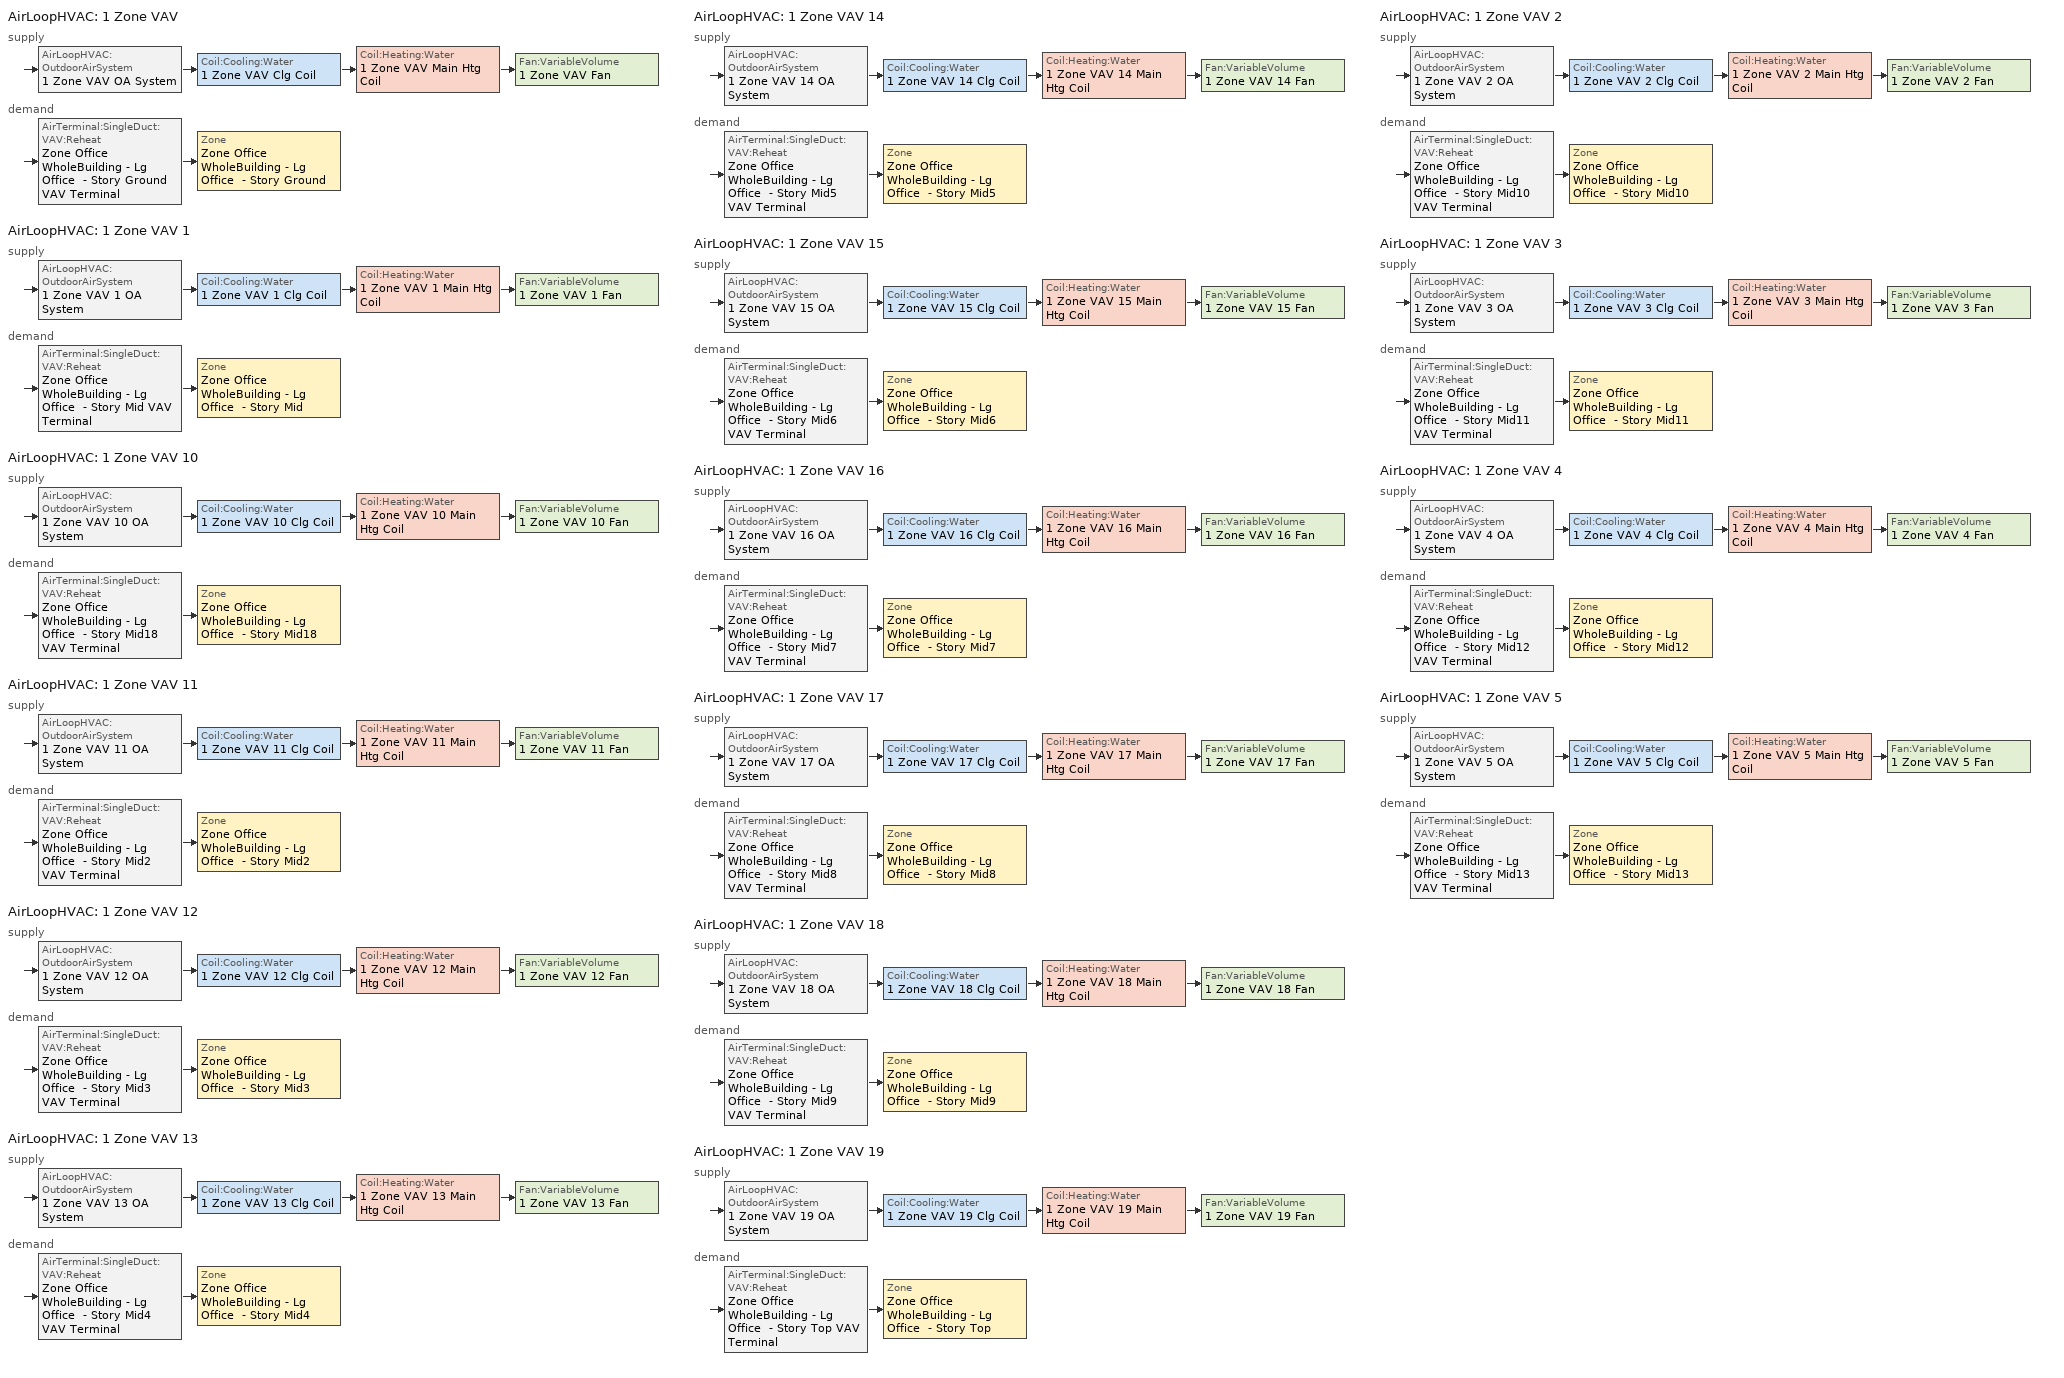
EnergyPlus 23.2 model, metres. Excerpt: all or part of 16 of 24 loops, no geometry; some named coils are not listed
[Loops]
AirLoopHVAC '1 Zone VAV'
 supply: AirLoopHVAC:OutdoorAirSystem '1 Zone VAV OA System' > Coil:Cooling:Water '1 Zone VAV Clg Coil' > Coil:Heating:Water '1 Zone VAV Main Htg Coil' > Fan:VariableVolume '1 Zone VAV Fan'
 demand: AirTerminal:SingleDuct:VAV:Reheat 'Zone Office WholeBuilding - Lg Office  - Story Ground VAV Terminal' > Zone 'Zone Office WholeBuilding - Lg Office  - Story Ground'
AirLoopHVAC '1 Zone VAV 1'
 supply: AirLoopHVAC:OutdoorAirSystem '1 Zone VAV 1 OA System' > Coil:Cooling:Water '1 Zone VAV 1 Clg Coil' > Coil:Heating:Water '1 Zone VAV 1 Main Htg Coil' > Fan:VariableVolume '1 Zone VAV 1 Fan'
 demand: AirTerminal:SingleDuct:VAV:Reheat 'Zone Office WholeBuilding - Lg Office  - Story Mid VAV Terminal' > Zone 'Zone Office WholeBuilding - Lg Office  - Story Mid'
AirLoopHVAC '1 Zone VAV 10'
 supply: AirLoopHVAC:OutdoorAirSystem '1 Zone VAV 10 OA System' > Coil:Cooling:Water '1 Zone VAV 10 Clg Coil' > Coil:Heating:Water '1 Zone VAV 10 Main Htg Coil' > Fan:VariableVolume '1 Zone VAV 10 Fan'
 demand: AirTerminal:SingleDuct:VAV:Reheat 'Zone Office WholeBuilding - Lg Office  - Story Mid18 VAV Terminal' > Zone 'Zone Office WholeBuilding - Lg Office  - Story Mid18'
AirLoopHVAC '1 Zone VAV 11'
 supply: AirLoopHVAC:OutdoorAirSystem '1 Zone VAV 11 OA System' > Coil:Cooling:Water '1 Zone VAV 11 Clg Coil' > Coil:Heating:Water '1 Zone VAV 11 Main Htg Coil' > Fan:VariableVolume '1 Zone VAV 11 Fan'
 demand: AirTerminal:SingleDuct:VAV:Reheat 'Zone Office WholeBuilding - Lg Office  - Story Mid2 VAV Terminal' > Zone 'Zone Office WholeBuilding - Lg Office  - Story Mid2'
AirLoopHVAC '1 Zone VAV 12'
 supply: AirLoopHVAC:OutdoorAirSystem '1 Zone VAV 12 OA System' > Coil:Cooling:Water '1 Zone VAV 12 Clg Coil' > Coil:Heating:Water '1 Zone VAV 12 Main Htg Coil' > Fan:VariableVolume '1 Zone VAV 12 Fan'
 demand: AirTerminal:SingleDuct:VAV:Reheat 'Zone Office WholeBuilding - Lg Office  - Story Mid3 VAV Terminal' > Zone 'Zone Office WholeBuilding - Lg Office  - Story Mid3'
AirLoopHVAC '1 Zone VAV 13'
 supply: AirLoopHVAC:OutdoorAirSystem '1 Zone VAV 13 OA System' > Coil:Cooling:Water '1 Zone VAV 13 Clg Coil' > Coil:Heating:Water '1 Zone VAV 13 Main Htg Coil' > Fan:VariableVolume '1 Zone VAV 13 Fan'
 demand: AirTerminal:SingleDuct:VAV:Reheat 'Zone Office WholeBuilding - Lg Office  - Story Mid4 VAV Terminal' > Zone 'Zone Office WholeBuilding - Lg Office  - Story Mid4'
AirLoopHVAC '1 Zone VAV 14'
 supply: AirLoopHVAC:OutdoorAirSystem '1 Zone VAV 14 OA System' > Coil:Cooling:Water '1 Zone VAV 14 Clg Coil' > Coil:Heating:Water '1 Zone VAV 14 Main Htg Coil' > Fan:VariableVolume '1 Zone VAV 14 Fan'
 demand: AirTerminal:SingleDuct:VAV:Reheat 'Zone Office WholeBuilding - Lg Office  - Story Mid5 VAV Terminal' > Zone 'Zone Office WholeBuilding - Lg Office  - Story Mid5'
AirLoopHVAC '1 Zone VAV 15'
 supply: AirLoopHVAC:OutdoorAirSystem '1 Zone VAV 15 OA System' > Coil:Cooling:Water '1 Zone VAV 15 Clg Coil' > Coil:Heating:Water '1 Zone VAV 15 Main Htg Coil' > Fan:VariableVolume '1 Zone VAV 15 Fan'
 demand: AirTerminal:SingleDuct:VAV:Reheat 'Zone Office WholeBuilding - Lg Office  - Story Mid6 VAV Terminal' > Zone 'Zone Office WholeBuilding - Lg Office  - Story Mid6'
AirLoopHVAC '1 Zone VAV 16'
 supply: AirLoopHVAC:OutdoorAirSystem '1 Zone VAV 16 OA System' > Coil:Cooling:Water '1 Zone VAV 16 Clg Coil' > Coil:Heating:Water '1 Zone VAV 16 Main Htg Coil' > Fan:VariableVolume '1 Zone VAV 16 Fan'
 demand: AirTerminal:SingleDuct:VAV:Reheat 'Zone Office WholeBuilding - Lg Office  - Story Mid7 VAV Terminal' > Zone 'Zone Office WholeBuilding - Lg Office  - Story Mid7'
AirLoopHVAC '1 Zone VAV 17'
 supply: AirLoopHVAC:OutdoorAirSystem '1 Zone VAV 17 OA System' > Coil:Cooling:Water '1 Zone VAV 17 Clg Coil' > Coil:Heating:Water '1 Zone VAV 17 Main Htg Coil' > Fan:VariableVolume '1 Zone VAV 17 Fan'
 demand: AirTerminal:SingleDuct:VAV:Reheat 'Zone Office WholeBuilding - Lg Office  - Story Mid8 VAV Terminal' > Zone 'Zone Office WholeBuilding - Lg Office  - Story Mid8'
AirLoopHVAC '1 Zone VAV 18'
 supply: AirLoopHVAC:OutdoorAirSystem '1 Zone VAV 18 OA System' > Coil:Cooling:Water '1 Zone VAV 18 Clg Coil' > Coil:Heating:Water '1 Zone VAV 18 Main Htg Coil' > Fan:VariableVolume '1 Zone VAV 18 Fan'
 demand: AirTerminal:SingleDuct:VAV:Reheat 'Zone Office WholeBuilding - Lg Office  - Story Mid9 VAV Terminal' > Zone 'Zone Office WholeBuilding - Lg Office  - Story Mid9'
AirLoopHVAC '1 Zone VAV 19'
 supply: AirLoopHVAC:OutdoorAirSystem '1 Zone VAV 19 OA System' > Coil:Cooling:Water '1 Zone VAV 19 Clg Coil' > Coil:Heating:Water '1 Zone VAV 19 Main Htg Coil' > Fan:VariableVolume '1 Zone VAV 19 Fan'
 demand: AirTerminal:SingleDuct:VAV:Reheat 'Zone Office WholeBuilding - Lg Office  - Story Top VAV Terminal' > Zone 'Zone Office WholeBuilding - Lg Office  - Story Top'
AirLoopHVAC '1 Zone VAV 2'
 supply: AirLoopHVAC:OutdoorAirSystem '1 Zone VAV 2 OA System' > Coil:Cooling:Water '1 Zone VAV 2 Clg Coil' > Coil:Heating:Water '1 Zone VAV 2 Main Htg Coil' > Fan:VariableVolume '1 Zone VAV 2 Fan'
 demand: AirTerminal:SingleDuct:VAV:Reheat 'Zone Office WholeBuilding - Lg Office  - Story Mid10 VAV Terminal' > Zone 'Zone Office WholeBuilding - Lg Office  - Story Mid10'
AirLoopHVAC '1 Zone VAV 3'
 supply: AirLoopHVAC:OutdoorAirSystem '1 Zone VAV 3 OA System' > Coil:Cooling:Water '1 Zone VAV 3 Clg Coil' > Coil:Heating:Water '1 Zone VAV 3 Main Htg Coil' > Fan:VariableVolume '1 Zone VAV 3 Fan'
 demand: AirTerminal:SingleDuct:VAV:Reheat 'Zone Office WholeBuilding - Lg Office  - Story Mid11 VAV Terminal' > Zone 'Zone Office WholeBuilding - Lg Office  - Story Mid11'
AirLoopHVAC '1 Zone VAV 4'
 supply: AirLoopHVAC:OutdoorAirSystem '1 Zone VAV 4 OA System' > Coil:Cooling:Water '1 Zone VAV 4 Clg Coil' > Coil:Heating:Water '1 Zone VAV 4 Main Htg Coil' > Fan:VariableVolume '1 Zone VAV 4 Fan'
 demand: AirTerminal:SingleDuct:VAV:Reheat 'Zone Office WholeBuilding - Lg Office  - Story Mid12 VAV Terminal' > Zone 'Zone Office WholeBuilding - Lg Office  - Story Mid12'
AirLoopHVAC '1 Zone VAV 5'
 supply: AirLoopHVAC:OutdoorAirSystem '1 Zone VAV 5 OA System' > Coil:Cooling:Water '1 Zone VAV 5 Clg Coil' > Coil:Heating:Water '1 Zone VAV 5 Main Htg Coil' > Fan:VariableVolume '1 Zone VAV 5 Fan'
 demand: AirTerminal:SingleDuct:VAV:Reheat 'Zone Office WholeBuilding - Lg Office  - Story Mid13 VAV Terminal' > Zone 'Zone Office WholeBuilding - Lg Office  - Story Mid13'
[ZoneControl:Thermostat] Temperature Difference Between Cutout And Setpoint {deltaC}=0
Name | Zone or ZoneList | Control Type Schedule | Control 1
Zone Office WholeBuilding - Lg Office  - Story Ground Thermostat | Zone Office WholeBuilding - Lg Office  - Story Ground | Zone Office WholeBuilding - Lg Office  - Story Ground Thermostat Schedule | Office WholeBuilding - Lg Office - ComStock DOE Ref Pre-1980 Thermostat
Zone Office WholeBuilding - Lg Office  - Story Mid Thermostat | Zone Office WholeBuilding - Lg Office  - Story Mid | Zone Office WholeBuilding - Lg Office  - Story Mid Thermostat Schedule | Office WholeBuilding - Lg Office - ComStock DOE Ref Pre-1980 Thermostat 1
Zone Office WholeBuilding - Lg Office  - Story Mid10 Thermostat | Zone Office WholeBuilding - Lg Office  - Story Mid10 | Zone Office WholeBuilding - Lg Office  - Story Mid10 Thermostat Schedule | Office WholeBuilding - Lg Office - ComStock DOE Ref Pre-1980 Thermostat 2
Zone Office WholeBuilding - Lg Office  - Story Mid11 Thermostat | Zone Office WholeBuilding - Lg Office  - Story Mid11 | Zone Office WholeBuilding - Lg Office  - Story Mid11 Thermostat Schedule | Office WholeBuilding - Lg Office - ComStock DOE Ref Pre-1980 Thermostat 3
Zone Office WholeBuilding - Lg Office  - Story Mid12 Thermostat | Zone Office WholeBuilding - Lg Office  - Story Mid12 | Zone Office WholeBuilding - Lg Office  - Story Mid12 Thermostat Schedule | Office WholeBuilding - Lg Office - ComStock DOE Ref Pre-1980 Thermostat 4
Zone Office WholeBuilding - Lg Office  - Story Mid13 Thermostat | Zone Office WholeBuilding - Lg Office  - Story Mid13 | Zone Office WholeBuilding - Lg Office  - Story Mid13 Thermostat Schedule | Office WholeBuilding - Lg Office - ComStock DOE Ref Pre-1980 Thermostat 5
Zone Office WholeBuilding - Lg Office  - Story Mid18 Thermostat | Zone Office WholeBuilding - Lg Office  - Story Mid18 | Zone Office WholeBuilding - Lg Office  - Story Mid18 Thermostat Schedule | Office WholeBuilding - Lg Office - ComStock DOE Ref Pre-1980 Thermostat 10
Zone Office WholeBuilding - Lg Office  - Story Mid2 Thermostat | Zone Office WholeBuilding - Lg Office  - Story Mid2 | Zone Office WholeBuilding - Lg Office  - Story Mid2 Thermostat Schedule | Office WholeBuilding - Lg Office - ComStock DOE Ref Pre-1980 Thermostat 11
Zone Office WholeBuilding - Lg Office  - Story Mid3 Thermostat | Zone Office WholeBuilding - Lg Office  - Story Mid3 | Zone Office WholeBuilding - Lg Office  - Story Mid3 Thermostat Schedule | Office WholeBuilding - Lg Office - ComStock DOE Ref Pre-1980 Thermostat 12
Zone Office WholeBuilding - Lg Office  - Story Mid4 Thermostat | Zone Office WholeBuilding - Lg Office  - Story Mid4 | Zone Office WholeBuilding - Lg Office  - Story Mid4 Thermostat Schedule | Office WholeBuilding - Lg Office - ComStock DOE Ref Pre-1980 Thermostat 13
Zone Office WholeBuilding - Lg Office  - Story Mid5 Thermostat | Zone Office WholeBuilding - Lg Office  - Story Mid5 | Zone Office WholeBuilding - Lg Office  - Story Mid5 Thermostat Schedule | Office WholeBuilding - Lg Office - ComStock DOE Ref Pre-1980 Thermostat 14
Zone Office WholeBuilding - Lg Office  - Story Mid6 Thermostat | Zone Office WholeBuilding - Lg Office  - Story Mid6 | Zone Office WholeBuilding - Lg Office  - Story Mid6 Thermostat Schedule | Office WholeBuilding - Lg Office - ComStock DOE Ref Pre-1980 Thermostat 15
Zone Office WholeBuilding - Lg Office  - Story Mid7 Thermostat | Zone Office WholeBuilding - Lg Office  - Story Mid7 | Zone Office WholeBuilding - Lg Office  - Story Mid7 Thermostat Schedule | Office WholeBuilding - Lg Office - ComStock DOE Ref Pre-1980 Thermostat 16
Zone Office WholeBuilding - Lg Office  - Story Mid8 Thermostat | Zone Office WholeBuilding - Lg Office  - Story Mid8 | Zone Office WholeBuilding - Lg Office  - Story Mid8 Thermostat Schedule | Office WholeBuilding - Lg Office - ComStock DOE Ref Pre-1980 Thermostat 17
Zone Office WholeBuilding - Lg Office  - Story Mid9 Thermostat | Zone Office WholeBuilding - Lg Office  - Story Mid9 | Zone Office WholeBuilding - Lg Office  - Story Mid9 Thermostat Schedule | Office WholeBuilding - Lg Office - ComStock DOE Ref Pre-1980 Thermostat 18
Zone Office WholeBuilding - Lg Office  - Story Top Thermostat | Zone Office WholeBuilding - Lg Office  - Story Top | Zone Office WholeBuilding - Lg Office  - Story Top Thermostat Schedule | Office WholeBuilding - Lg Office - ComStock DOE Ref Pre-1980 Thermostat 19
[ThermostatSetpoint:DualSetpoint] Heating Setpoint Temperature Schedule=Large Office HtgSetp; Cooling Setpoint Temperature Schedule=Large Office ClgSetp
Office WholeBuilding - Lg Office - ComStock DOE Ref Pre-1980 Thermostat; Office WholeBuilding - Lg Office - ComStock DOE Ref Pre-1980 Thermostat 1; Office WholeBuilding - Lg Office - ComStock DOE Ref Pre-1980 Thermostat 2; Office WholeBuilding - Lg Office - ComStock DOE Ref Pre-1980 Thermostat 3; Office WholeBuilding - Lg Office - ComStock DOE Ref Pre-1980 Thermostat 4; Office WholeBuilding - Lg Office - ComStock DOE Ref Pre-1980 Thermostat 5; Office WholeBuilding - Lg Office - ComStock DOE Ref Pre-1980 Thermostat 10; Office WholeBuilding - Lg Office - ComStock DOE Ref Pre-1980 Thermostat 11; Office WholeBuilding - Lg Office - ComStock DOE Ref Pre-1980 Thermostat 12; Office WholeBuilding - Lg Office - ComStock DOE Ref Pre-1980 Thermostat 13; Office WholeBuilding - Lg Office - ComStock DOE Ref Pre-1980 Thermostat 14; Office WholeBuilding - Lg Office - ComStock DOE Ref Pre-1980 Thermostat 15; Office WholeBuilding - Lg Office - ComStock DOE Ref Pre-1980 Thermostat 16; Office WholeBuilding - Lg Office - ComStock DOE Ref Pre-1980 Thermostat 17; Office WholeBuilding - Lg Office - ComStock DOE Ref Pre-1980 Thermostat 18; Office WholeBuilding - Lg Office - ComStock DOE Ref Pre-1980 Thermostat 19
[AirTerminal:SingleDuct:VAV:Reheat] Availability Schedule=Always On Discrete; Maximum Air Flow Rate {m3/s}=Autosize; Zone Minimum Air Flow Input Method=Constant; Constant Minimum Air Flow Fraction=0.3; Fixed Minimum Air Flow Rate {m3/s}=0; Maximum Hot Water or Steam Flow Rate {m3/s}=Autosize; Minimum Hot Water or Steam Flow Rate {m3/s}=0; Convergence Tolerance=0.001; Damper Heating Action=Normal; Maximum Flow per Zone Floor Area During Reheat {m3/s-m2}=Autocalculate; Maximum Flow Fraction During Reheat=Autocalculate; Maximum Reheat Air Temperature {C}=40
Name | Reheat Coil
Zone Office WholeBuilding - Lg Office  - Story Ground VAV Terminal | Zone Office WholeBuilding - Lg Office  - Story Ground Reheat Coil
Zone Office WholeBuilding - Lg Office  - Story Mid VAV Terminal | Zone Office WholeBuilding - Lg Office  - Story Mid Reheat Coil
Zone Office WholeBuilding - Lg Office  - Story Mid10 VAV Terminal | Zone Office WholeBuilding - Lg Office  - Story Mid10 Reheat Coil
Zone Office WholeBuilding - Lg Office  - Story Mid11 VAV Terminal | Zone Office WholeBuilding - Lg Office  - Story Mid11 Reheat Coil
Zone Office WholeBuilding - Lg Office  - Story Mid12 VAV Terminal | Zone Office WholeBuilding - Lg Office  - Story Mid12 Reheat Coil
Zone Office WholeBuilding - Lg Office  - Story Mid13 VAV Terminal | Zone Office WholeBuilding - Lg Office  - Story Mid13 Reheat Coil
Zone Office WholeBuilding - Lg Office  - Story Mid18 VAV Terminal | Zone Office WholeBuilding - Lg Office  - Story Mid18 Reheat Coil
Zone Office WholeBuilding - Lg Office  - Story Mid2 VAV Terminal | Zone Office WholeBuilding - Lg Office  - Story Mid2 Reheat Coil
Zone Office WholeBuilding - Lg Office  - Story Mid3 VAV Terminal | Zone Office WholeBuilding - Lg Office  - Story Mid3 Reheat Coil
Zone Office WholeBuilding - Lg Office  - Story Mid4 VAV Terminal | Zone Office WholeBuilding - Lg Office  - Story Mid4 Reheat Coil
Zone Office WholeBuilding - Lg Office  - Story Mid5 VAV Terminal | Zone Office WholeBuilding - Lg Office  - Story Mid5 Reheat Coil
Zone Office WholeBuilding - Lg Office  - Story Mid6 VAV Terminal | Zone Office WholeBuilding - Lg Office  - Story Mid6 Reheat Coil
Zone Office WholeBuilding - Lg Office  - Story Mid7 VAV Terminal | Zone Office WholeBuilding - Lg Office  - Story Mid7 Reheat Coil
Zone Office WholeBuilding - Lg Office  - Story Mid8 VAV Terminal | Zone Office WholeBuilding - Lg Office  - Story Mid8 Reheat Coil
Zone Office WholeBuilding - Lg Office  - Story Mid9 VAV Terminal | Zone Office WholeBuilding - Lg Office  - Story Mid9 Reheat Coil
Zone Office WholeBuilding - Lg Office  - Story Top VAV Terminal | Zone Office WholeBuilding - Lg Office  - Story Top Reheat Coil
[Coil:Heating:Water] Availability Schedule=Always On Discrete; U-Factor Times Area Value {W/K}=Autosize; Maximum Water Flow Rate {m3/s}=Autosize; Performance Input Method=UFactorTimesAreaAndDesignWaterFlowRate; Rated Capacity {W}=Autosize; Rated Inlet Water Temperature {C}=82.2222; Rated Inlet Air Temperature {C}=7.22222; Rated Outlet Water Temperature {C}=71.1111; Rated Outlet Air Temperature {C}=12.7778; Rated Ratio for Air and Water Convection=0.5
1 Zone VAV Main Htg Coil; 1 Zone VAV 1 Main Htg Coil; 1 Zone VAV 10 Main Htg Coil; 1 Zone VAV 11 Main Htg Coil; 1 Zone VAV 12 Main Htg Coil; 1 Zone VAV 13 Main Htg Coil; 1 Zone VAV 14 Main Htg Coil; 1 Zone VAV 15 Main Htg Coil; 1 Zone VAV 16 Main Htg Coil; 1 Zone VAV 17 Main Htg Coil; 1 Zone VAV 18 Main Htg Coil; 1 Zone VAV 19 Main Htg Coil; 1 Zone VAV 2 Main Htg Coil; 1 Zone VAV 3 Main Htg Coil; 1 Zone VAV 4 Main Htg Coil; 1 Zone VAV 5 Main Htg Coil
[Zone equipment]
Zone Office WholeBuilding - Lg Office  - Story Ground: Zone Office WholeBuilding - Lg Office  - Story Ground VAV Terminal
Zone Office WholeBuilding - Lg Office  - Story Mid: Zone Office WholeBuilding - Lg Office  - Story Mid VAV Terminal
Zone Office WholeBuilding - Lg Office  - Story Mid10: Zone Office WholeBuilding - Lg Office  - Story Mid10 VAV Terminal
Zone Office WholeBuilding - Lg Office  - Story Mid11: Zone Office WholeBuilding - Lg Office  - Story Mid11 VAV Terminal
Zone Office WholeBuilding - Lg Office  - Story Mid12: Zone Office WholeBuilding - Lg Office  - Story Mid12 VAV Terminal
Zone Office WholeBuilding - Lg Office  - Story Mid13: Zone Office WholeBuilding - Lg Office  - Story Mid13 VAV Terminal
Zone Office WholeBuilding - Lg Office  - Story Mid18: Zone Office WholeBuilding - Lg Office  - Story Mid18 VAV Terminal
Zone Office WholeBuilding - Lg Office  - Story Mid2: Zone Office WholeBuilding - Lg Office  - Story Mid2 VAV Terminal
Zone Office WholeBuilding - Lg Office  - Story Mid3: Zone Office WholeBuilding - Lg Office  - Story Mid3 VAV Terminal
Zone Office WholeBuilding - Lg Office  - Story Mid4: Zone Office WholeBuilding - Lg Office  - Story Mid4 VAV Terminal
Zone Office WholeBuilding - Lg Office  - Story Mid5: Zone Office WholeBuilding - Lg Office  - Story Mid5 VAV Terminal
Zone Office WholeBuilding - Lg Office  - Story Mid6: Zone Office WholeBuilding - Lg Office  - Story Mid6 VAV Terminal
Zone Office WholeBuilding - Lg Office  - Story Mid7: Zone Office WholeBuilding - Lg Office  - Story Mid7 VAV Terminal
Zone Office WholeBuilding - Lg Office  - Story Mid8: Zone Office WholeBuilding - Lg Office  - Story Mid8 VAV Terminal
Zone Office WholeBuilding - Lg Office  - Story Mid9: Zone Office WholeBuilding - Lg Office  - Story Mid9 VAV Terminal
Zone Office WholeBuilding - Lg Office  - Story Top: Zone Office WholeBuilding - Lg Office  - Story Top VAV Terminal
[Sizing:Zone] Zone Cooling Design Supply Air Temperature Input Method=SupplyAirTemperature; Zone Cooling Design Supply Air Temperature {C}=12.7778; Zone Cooling Design Supply Air Temperature Difference {deltaC}=11.11; Zone Heating Design Supply Air Temperature Input Method=SupplyAirTemperature; Zone Heating Design Supply Air Temperature {C}=40; Zone Heating Design Supply Air Temperature Difference {deltaC}=11.11; Zone Cooling Design Supply Air Humidity Ratio {kgWater/kgDryAir}=0.0085; Zone Heating Design Supply Air Humidity Ratio {kgWater/kgDryAir}=0.008; Cooling Design Air Flow Method=DesignDayWithLimit; Cooling Design Air Flow Rate {m3/s}=0; Cooling Minimum Air Flow per Zone Floor Area {m3/s-m2}=0.000762; Cooling Minimum Air Flow {m3/s}=0; Cooling Minimum Air Flow Fraction=0; Heating Design Air Flow Method=DesignDay; Heating Design Air Flow Rate {m3/s}=0; Heating Maximum Air Flow per Zone Floor Area {m3/s-m2}=0.002032; Heating Maximum Air Flow {m3/s}=0.141576; Heating Maximum Air Flow Fraction=0.3; Account for Dedicated Outdoor Air System=No; Zone Load Sizing Method=Sensible Load Only No Latent Load; Zone Latent Cooling Design Supply Air Humidity Ratio Input Method=HumidityRatioDifference; Zone Cooling Design Supply Air Humidity Ratio Difference {kgWater/kgDryAir}=0.005; Zone Latent Heating Design Supply Air Humidity Ratio Input Method=HumidityRatioDifference; Zone Humidification Design Supply Air Humidity Ratio Difference {kgWater/kgDryAir}=0.005
Name | Design Specification Outdoor Air Object
Zone Office WholeBuilding - Lg Office  - Story Ground | Zone Office WholeBuilding - Lg Office  - Story Ground DSOA Space List
Zone Office WholeBuilding - Lg Office  - Story Mid | Zone Office WholeBuilding - Lg Office  - Story Mid DSOA Space List
Zone Office WholeBuilding - Lg Office  - Story Mid10 | Zone Office WholeBuilding - Lg Office  - Story Mid10 DSOA Space List
Zone Office WholeBuilding - Lg Office  - Story Mid11 | Zone Office WholeBuilding - Lg Office  - Story Mid11 DSOA Space List
Zone Office WholeBuilding - Lg Office  - Story Mid12 | Zone Office WholeBuilding - Lg Office  - Story Mid12 DSOA Space List
Zone Office WholeBuilding - Lg Office  - Story Mid13 | Zone Office WholeBuilding - Lg Office  - Story Mid13 DSOA Space List
Zone Office WholeBuilding - Lg Office  - Story Mid18 | Zone Office WholeBuilding - Lg Office  - Story Mid18 DSOA Space List
Zone Office WholeBuilding - Lg Office  - Story Mid2 | Zone Office WholeBuilding - Lg Office  - Story Mid2 DSOA Space List
Zone Office WholeBuilding - Lg Office  - Story Mid3 | Zone Office WholeBuilding - Lg Office  - Story Mid3 DSOA Space List
Zone Office WholeBuilding - Lg Office  - Story Mid4 | Zone Office WholeBuilding - Lg Office  - Story Mid4 DSOA Space List
Zone Office WholeBuilding - Lg Office  - Story Mid5 | Zone Office WholeBuilding - Lg Office  - Story Mid5 DSOA Space List
Zone Office WholeBuilding - Lg Office  - Story Mid6 | Zone Office WholeBuilding - Lg Office  - Story Mid6 DSOA Space List
Zone Office WholeBuilding - Lg Office  - Story Mid7 | Zone Office WholeBuilding - Lg Office  - Story Mid7 DSOA Space List
Zone Office WholeBuilding - Lg Office  - Story Mid8 | Zone Office WholeBuilding - Lg Office  - Story Mid8 DSOA Space List
Zone Office WholeBuilding - Lg Office  - Story Mid9 | Zone Office WholeBuilding - Lg Office  - Story Mid9 DSOA Space List
Zone Office WholeBuilding - Lg Office  - Story Top | Zone Office WholeBuilding - Lg Office  - Story Top DSOA Space List
[Controller:MechanicalVentilation] Demand Controlled Ventilation=No; System Outdoor Air Method=ZoneSum; Design Specification Outdoor Air Object Name 1=Office WholeBuilding - Lg Office Ventilation
Name | Availability Schedule | Zone or ZoneList Name 1
1 Zone VAV Vent Controller | 1 Zone VAV_night_ventcycle_schedule | Zone Office WholeBuilding - Lg Office  - Story Ground
1 Zone VAV 1 Vent Controller | 1 Zone VAV 1_night_ventcycle_schedule | Zone Office WholeBuilding - Lg Office  - Story Mid
1 Zone VAV 2 Vent Controller | 1 Zone VAV 2_night_ventcycle_schedule | Zone Office WholeBuilding - Lg Office  - Story Mid10
1 Zone VAV 3 Vent Controller | 1 Zone VAV 3_night_ventcycle_schedule | Zone Office WholeBuilding - Lg Office  - Story Mid11
1 Zone VAV 4 Vent Controller | 1 Zone VAV 4_night_ventcycle_schedule | Zone Office WholeBuilding - Lg Office  - Story Mid12
1 Zone VAV 5 Vent Controller | 1 Zone VAV 5_night_ventcycle_schedule | Zone Office WholeBuilding - Lg Office  - Story Mid13
1 Zone VAV 10 Vent Controller | 1 Zone VAV 10_night_ventcycle_schedule | Zone Office WholeBuilding - Lg Office  - Story Mid18
1 Zone VAV 11 Vent Controller | 1 Zone VAV 11_night_ventcycle_schedule | Zone Office WholeBuilding - Lg Office  - Story Mid2
1 Zone VAV 12 Vent Controller | 1 Zone VAV 12_night_ventcycle_schedule | Zone Office WholeBuilding - Lg Office  - Story Mid3
1 Zone VAV 13 Vent Controller | 1 Zone VAV 13_night_ventcycle_schedule | Zone Office WholeBuilding - Lg Office  - Story Mid4
1 Zone VAV 14 Vent Controller | 1 Zone VAV 14_night_ventcycle_schedule | Zone Office WholeBuilding - Lg Office  - Story Mid5
1 Zone VAV 15 Vent Controller | 1 Zone VAV 15_night_ventcycle_schedule | Zone Office WholeBuilding - Lg Office  - Story Mid6
1 Zone VAV 16 Vent Controller | 1 Zone VAV 16_night_ventcycle_schedule | Zone Office WholeBuilding - Lg Office  - Story Mid7
1 Zone VAV 17 Vent Controller | 1 Zone VAV 17_night_ventcycle_schedule | Zone Office WholeBuilding - Lg Office  - Story Mid8
1 Zone VAV 18 Vent Controller | 1 Zone VAV 18_night_ventcycle_schedule | Zone Office WholeBuilding - Lg Office  - Story Mid9
1 Zone VAV 19 Vent Controller | 1 Zone VAV 19_night_ventcycle_schedule | Zone Office WholeBuilding - Lg Office  - Story Top
[DesignSpecification:OutdoorAir]
Office WholeBuilding - Lg Office Ventilation: Outdoor Air Method=Sum; Outdoor Air Flow per Person {m3/s-person}=0.00943895; Outdoor Air Flow per Zone Floor Area {m3/s-m2}=0; Outdoor Air Flow per Zone {m3/s}=0; Outdoor Air Flow Air Changes per Hour {1/hr}=0
[DesignSpecification:OutdoorAir:SpaceList] Space Design Specification Outdoor Air Object Name 1=Office WholeBuilding - Lg Office Ventilation
Name | Space Name 1
Zone Office WholeBuilding - Lg Office  - Story Ground DSOA Space List | Office WholeBuilding - Lg Office  - Story Ground
Zone Office WholeBuilding - Lg Office  - Story Mid DSOA Space List | Office WholeBuilding - Lg Office  - Story Mid
Zone Office WholeBuilding - Lg Office  - Story Mid10 DSOA Space List | Office WholeBuilding - Lg Office  - Story Mid10
Zone Office WholeBuilding - Lg Office  - Story Mid11 DSOA Space List | Office WholeBuilding - Lg Office  - Story Mid11
Zone Office WholeBuilding - Lg Office  - Story Mid12 DSOA Space List | Office WholeBuilding - Lg Office  - Story Mid12
Zone Office WholeBuilding - Lg Office  - Story Mid13 DSOA Space List | Office WholeBuilding - Lg Office  - Story Mid13
Zone Office WholeBuilding - Lg Office  - Story Mid18 DSOA Space List | Office WholeBuilding - Lg Office  - Story Mid18
Zone Office WholeBuilding - Lg Office  - Story Mid2 DSOA Space List | Office WholeBuilding - Lg Office  - Story Mid2
Zone Office WholeBuilding - Lg Office  - Story Mid3 DSOA Space List | Office WholeBuilding - Lg Office  - Story Mid3
Zone Office WholeBuilding - Lg Office  - Story Mid4 DSOA Space List | Office WholeBuilding - Lg Office  - Story Mid4
Zone Office WholeBuilding - Lg Office  - Story Mid5 DSOA Space List | Office WholeBuilding - Lg Office  - Story Mid5
Zone Office WholeBuilding - Lg Office  - Story Mid6 DSOA Space List | Office WholeBuilding - Lg Office  - Story Mid6
Zone Office WholeBuilding - Lg Office  - Story Mid7 DSOA Space List | Office WholeBuilding - Lg Office  - Story Mid7
Zone Office WholeBuilding - Lg Office  - Story Mid8 DSOA Space List | Office WholeBuilding - Lg Office  - Story Mid8
Zone Office WholeBuilding - Lg Office  - Story Mid9 DSOA Space List | Office WholeBuilding - Lg Office  - Story Mid9
Zone Office WholeBuilding - Lg Office  - Story Top DSOA Space List | Office WholeBuilding - Lg Office  - Story Top
[AirLoopHVAC] Design Supply Air Flow Rate {m3/s}=AutoSize; Design Return Air Flow Fraction of Supply Air Flow=1
1 Zone VAV; 1 Zone VAV 1; 1 Zone VAV 10; 1 Zone VAV 11; 1 Zone VAV 12; 1 Zone VAV 13; 1 Zone VAV 14; 1 Zone VAV 15; 1 Zone VAV 16; 1 Zone VAV 17; 1 Zone VAV 18; 1 Zone VAV 19; 1 Zone VAV 2; 1 Zone VAV 3; 1 Zone VAV 4; 1 Zone VAV 5
[Sizing:System] Type of Load to Size On=Sensible; Design Outdoor Air Flow Rate {m3/s}=Autosize; Central Heating Maximum System Air Flow Ratio=0.3; Preheat Design Temperature {C}=7.22222; Preheat Design Humidity Ratio {kgWater/kgDryAir}=0.008; Precool Design Temperature {C}=12.7778; Precool Design Humidity Ratio {kgWater/kgDryAir}=0.008; Central Cooling Design Supply Air Temperature {C}=12.7778; Central Heating Design Supply Air Temperature {C}=12.7778; Type of Zone Sum to Use=Coincident; 100% Outdoor Air in Cooling=No; 100% Outdoor Air in Heating=No; Central Cooling Design Supply Air Humidity Ratio {kgWater/kgDryAir}=0.0085; Central Heating Design Supply Air Humidity Ratio {kgWater/kgDryAir}=0.008; Cooling Supply Air Flow Rate Method=DesignDay; Cooling Supply Air Flow Rate {m3/s}=0; Cooling Supply Air Flow Rate Per Floor Area {m3/s-m2}=0.00996765; Cooling Fraction of Autosized Cooling Supply Air Flow Rate=1; Cooling Supply Air Flow Rate Per Unit Cooling Capacity {m3/s-W}=3.94755e-05; Heating Supply Air Flow Rate Method=DesignDay; Heating Supply Air Flow Rate {m3/s}=0; Heating Supply Air Flow Rate Per Floor Area {m3/s-m2}=0.00996765; Heating Fraction of Autosized Heating Supply Air Flow Rate=1; Heating Fraction of Autosized Cooling Supply Air Flow Rate=1; Heating Supply Air Flow Rate Per Unit Heating Capacity {m3/s-W}=3.15882e-05; System Outdoor Air Method=ZoneSum; Zone Maximum Outdoor Air Fraction=1; Cooling Design Capacity Method=CoolingDesignCapacity; Cooling Design Capacity {W}=Autosize; Cooling Design Capacity Per Floor Area {W/m2}=234.7; Fraction of Autosized Cooling Design Capacity=1; Heating Design Capacity Method=HeatingDesignCapacity; Heating Design Capacity {W}=Autosize; Heating Design Capacity Per Floor Area {W/m2}=157; Fraction of Autosized Heating Design Capacity=1; Central Cooling Capacity Control Method=OnOff; Occupant Diversity=Autosize
1 Zone VAV; 1 Zone VAV 1; 1 Zone VAV 10; 1 Zone VAV 11; 1 Zone VAV 12; 1 Zone VAV 13; 1 Zone VAV 14; 1 Zone VAV 15; 1 Zone VAV 16; 1 Zone VAV 17; 1 Zone VAV 18; 1 Zone VAV 19; 1 Zone VAV 2; 1 Zone VAV 3; 1 Zone VAV 4; 1 Zone VAV 5
[Controller:WaterCoil] Control Variable=Temperature; Actuator Variable=Flow; Maximum Actuated Flow {m3/s}=Autosize; Minimum Actuated Flow {m3/s}=0
Name | Action | Controller Convergence Tolerance {deltaC}
1 Zone VAV Clg Coil Controller; 1 Zone VAV 1 Clg Coil Controller; 1 Zone VAV 10 Clg Coil Controller; 1 Zone VAV 11 Clg Coil Controller; 1 Zone VAV 12 Clg Coil Controller; 1 Zone VAV 13 Clg Coil Controller; 1 Zone VAV 14 Clg Coil Controller; 1 Zone VAV 15 Clg Coil Controller; 1 Zone VAV 16 Clg Coil Controller; 1 Zone VAV 17 Clg Coil Controller; 1 Zone VAV 18 Clg Coil Controller; 1 Zone VAV 19 Clg Coil Controller; 1 Zone VAV 2 Clg Coil Controller; 1 Zone VAV 3 Clg Coil Controller; 1 Zone VAV 4 Clg Coil Controller; 1 Zone VAV 5 Clg Coil Controller | Reverse | Autosize
1 Zone VAV Main Htg Coil Controller; 1 Zone VAV 1 Main Htg Coil Controller; 1 Zone VAV 10 Main Htg Coil Controller; 1 Zone VAV 11 Main Htg Coil Controller; 1 Zone VAV 12 Main Htg Coil Controller; 1 Zone VAV 13 Main Htg Coil Controller; 1 Zone VAV 14 Main Htg Coil Controller; 1 Zone VAV 15 Main Htg Coil Controller; 1 Zone VAV 16 Main Htg Coil Controller; 1 Zone VAV 17 Main Htg Coil Controller; 1 Zone VAV 18 Main Htg Coil Controller; 1 Zone VAV 19 Main Htg Coil Controller; 1 Zone VAV 2 Main Htg Coil Controller; 1 Zone VAV 3 Main Htg Coil Controller; 1 Zone VAV 4 Main Htg Coil Controller; 1 Zone VAV 5 Main Htg Coil Controller | Normal | 0.0001
[Controller:OutdoorAir] Minimum Outdoor Air Flow Rate {m3/s}=Autosize; Maximum Outdoor Air Flow Rate {m3/s}=Autosize; Economizer Control Type=NoEconomizer; Economizer Control Action Type=ModulateFlow; Economizer Maximum Limit Dry-Bulb Temperature {C}=12.7778; Economizer Maximum Limit Enthalpy {J/kg}=64000; Lockout Type=LockoutWithHeating; Minimum Limit Type=FixedMinimum; High Humidity Control=No; Control High Indoor Humidity Based on Outdoor Humidity Ratio=Yes; Heat Recovery Bypass Control Type=BypassWhenWithinEconomizerLimits; Economizer Operation Staging=InterlockedWithMechanicalCooling
Name | Minimum Outdoor Air Schedule | Mechanical Ventilation Controller
1 Zone VAV OA Controller | 1 Zone VAV_night_ventcycle_schedule | 1 Zone VAV Vent Controller
1 Zone VAV 1 OA Controller | 1 Zone VAV 1_night_ventcycle_schedule | 1 Zone VAV 1 Vent Controller
1 Zone VAV 10 OA Controller | 1 Zone VAV 10_night_ventcycle_schedule | 1 Zone VAV 10 Vent Controller
1 Zone VAV 11 OA Controller | 1 Zone VAV 11_night_ventcycle_schedule | 1 Zone VAV 11 Vent Controller
1 Zone VAV 12 OA Controller | 1 Zone VAV 12_night_ventcycle_schedule | 1 Zone VAV 12 Vent Controller
1 Zone VAV 13 OA Controller | 1 Zone VAV 13_night_ventcycle_schedule | 1 Zone VAV 13 Vent Controller
1 Zone VAV 14 OA Controller | 1 Zone VAV 14_night_ventcycle_schedule | 1 Zone VAV 14 Vent Controller
1 Zone VAV 15 OA Controller | 1 Zone VAV 15_night_ventcycle_schedule | 1 Zone VAV 15 Vent Controller
1 Zone VAV 16 OA Controller | 1 Zone VAV 16_night_ventcycle_schedule | 1 Zone VAV 16 Vent Controller
1 Zone VAV 17 OA Controller | 1 Zone VAV 17_night_ventcycle_schedule | 1 Zone VAV 17 Vent Controller
1 Zone VAV 18 OA Controller | 1 Zone VAV 18_night_ventcycle_schedule | 1 Zone VAV 18 Vent Controller
1 Zone VAV 19 OA Controller | 1 Zone VAV 19_night_ventcycle_schedule | 1 Zone VAV 19 Vent Controller
1 Zone VAV 2 OA Controller | 1 Zone VAV 2_night_ventcycle_schedule | 1 Zone VAV 2 Vent Controller
1 Zone VAV 3 OA Controller | 1 Zone VAV 3_night_ventcycle_schedule | 1 Zone VAV 3 Vent Controller
1 Zone VAV 4 OA Controller | 1 Zone VAV 4_night_ventcycle_schedule | 1 Zone VAV 4 Vent Controller
1 Zone VAV 5 OA Controller | 1 Zone VAV 5_night_ventcycle_schedule | 1 Zone VAV 5 Vent Controller
[SetpointManager:MixedAir] Control Variable=Temperature
Name | Setpoint Node or NodeList
1 Zone VAV Mixed Air Node OS Default SPM | 1 Zone VAV Mixed Air Node
1 Zone VAV Clg Coil Outlet Air Node OS Default SPM | 1 Zone VAV Clg Coil Outlet Air Node
1 Zone VAV Main Htg Coil Outlet Air Node OS Default SPM | 1 Zone VAV Main Htg Coil Outlet Air Node
1 Zone VAV 1 Mixed Air Node OS Default SPM | 1 Zone VAV 1 Mixed Air Node
1 Zone VAV 1 Clg Coil Outlet Air Node OS Default SPM | 1 Zone VAV 1 Clg Coil Outlet Air Node
1 Zone VAV 1 Main Htg Coil Outlet Air Node OS Default SPM | 1 Zone VAV 1 Main Htg Coil Outlet Air Node
1 Zone VAV 10 Mixed Air Node OS Default SPM | 1 Zone VAV 10 Mixed Air Node
1 Zone VAV 10 Clg Coil Outlet Air Node OS Default SPM | 1 Zone VAV 10 Clg Coil Outlet Air Node
1 Zone VAV 10 Main Htg Coil Outlet Air Node OS Default SPM | 1 Zone VAV 10 Main Htg Coil Outlet Air Node
1 Zone VAV 11 Mixed Air Node OS Default SPM | 1 Zone VAV 11 Mixed Air Node
1 Zone VAV 11 Clg Coil Outlet Air Node OS Default SPM | 1 Zone VAV 11 Clg Coil Outlet Air Node
1 Zone VAV 11 Main Htg Coil Outlet Air Node OS Default SPM | 1 Zone VAV 11 Main Htg Coil Outlet Air Node
1 Zone VAV 12 Mixed Air Node OS Default SPM | 1 Zone VAV 12 Mixed Air Node
1 Zone VAV 12 Clg Coil Outlet Air Node OS Default SPM | 1 Zone VAV 12 Clg Coil Outlet Air Node
1 Zone VAV 12 Main Htg Coil Outlet Air Node OS Default SPM | 1 Zone VAV 12 Main Htg Coil Outlet Air Node
1 Zone VAV 13 Mixed Air Node OS Default SPM | 1 Zone VAV 13 Mixed Air Node
1 Zone VAV 13 Clg Coil Outlet Air Node OS Default SPM | 1 Zone VAV 13 Clg Coil Outlet Air Node
1 Zone VAV 13 Main Htg Coil Outlet Air Node OS Default SPM | 1 Zone VAV 13 Main Htg Coil Outlet Air Node
1 Zone VAV 14 Mixed Air Node OS Default SPM | 1 Zone VAV 14 Mixed Air Node
1 Zone VAV 14 Clg Coil Outlet Air Node OS Default SPM | 1 Zone VAV 14 Clg Coil Outlet Air Node
1 Zone VAV 14 Main Htg Coil Outlet Air Node OS Default SPM | 1 Zone VAV 14 Main Htg Coil Outlet Air Node
1 Zone VAV 15 Mixed Air Node OS Default SPM | 1 Zone VAV 15 Mixed Air Node
1 Zone VAV 15 Clg Coil Outlet Air Node OS Default SPM | 1 Zone VAV 15 Clg Coil Outlet Air Node
1 Zone VAV 15 Main Htg Coil Outlet Air Node OS Default SPM | 1 Zone VAV 15 Main Htg Coil Outlet Air Node
1 Zone VAV 16 Mixed Air Node OS Default SPM | 1 Zone VAV 16 Mixed Air Node
1 Zone VAV 16 Clg Coil Outlet Air Node OS Default SPM | 1 Zone VAV 16 Clg Coil Outlet Air Node
1 Zone VAV 16 Main Htg Coil Outlet Air Node OS Default SPM | 1 Zone VAV 16 Main Htg Coil Outlet Air Node
1 Zone VAV 17 Mixed Air Node OS Default SPM | 1 Zone VAV 17 Mixed Air Node
1 Zone VAV 17 Clg Coil Outlet Air Node OS Default SPM | 1 Zone VAV 17 Clg Coil Outlet Air Node
1 Zone VAV 17 Main Htg Coil Outlet Air Node OS Default SPM | 1 Zone VAV 17 Main Htg Coil Outlet Air Node
1 Zone VAV 18 Mixed Air Node OS Default SPM | 1 Zone VAV 18 Mixed Air Node
1 Zone VAV 18 Clg Coil Outlet Air Node OS Default SPM | 1 Zone VAV 18 Clg Coil Outlet Air Node
1 Zone VAV 18 Main Htg Coil Outlet Air Node OS Default SPM | 1 Zone VAV 18 Main Htg Coil Outlet Air Node
1 Zone VAV 19 Mixed Air Node OS Default SPM | 1 Zone VAV 19 Mixed Air Node
1 Zone VAV 19 Clg Coil Outlet Air Node OS Default SPM | 1 Zone VAV 19 Clg Coil Outlet Air Node
1 Zone VAV 19 Main Htg Coil Outlet Air Node OS Default SPM | 1 Zone VAV 19 Main Htg Coil Outlet Air Node
1 Zone VAV 2 Mixed Air Node OS Default SPM | 1 Zone VAV 2 Mixed Air Node
1 Zone VAV 2 Clg Coil Outlet Air Node OS Default SPM | 1 Zone VAV 2 Clg Coil Outlet Air Node
1 Zone VAV 2 Main Htg Coil Outlet Air Node OS Default SPM | 1 Zone VAV 2 Main Htg Coil Outlet Air Node
1 Zone VAV 3 Mixed Air Node OS Default SPM | 1 Zone VAV 3 Mixed Air Node
1 Zone VAV 3 Clg Coil Outlet Air Node OS Default SPM | 1 Zone VAV 3 Clg Coil Outlet Air Node
1 Zone VAV 3 Main Htg Coil Outlet Air Node OS Default SPM | 1 Zone VAV 3 Main Htg Coil Outlet Air Node
1 Zone VAV 4 Mixed Air Node OS Default SPM | 1 Zone VAV 4 Mixed Air Node
1 Zone VAV 4 Clg Coil Outlet Air Node OS Default SPM | 1 Zone VAV 4 Clg Coil Outlet Air Node
1 Zone VAV 4 Main Htg Coil Outlet Air Node OS Default SPM | 1 Zone VAV 4 Main Htg Coil Outlet Air Node
1 Zone VAV 5 Mixed Air Node OS Default SPM | 1 Zone VAV 5 Mixed Air Node
1 Zone VAV 5 Clg Coil Outlet Air Node OS Default SPM | 1 Zone VAV 5 Clg Coil Outlet Air Node
1 Zone VAV 5 Main Htg Coil Outlet Air Node OS Default SPM | 1 Zone VAV 5 Main Htg Coil Outlet Air Node
[Coil:Cooling:Water] Availability Schedule=Always On Discrete; Design Water Flow Rate {m3/s}=Autosize; Design Air Flow Rate {m3/s}=Autosize; Design Inlet Water Temperature {C}=Autosize; Design Inlet Air Temperature {C}=Autosize; Design Outlet Air Temperature {C}=Autosize; Design Inlet Air Humidity Ratio {kgWater/kgDryAir}=Autosize; Design Outlet Air Humidity Ratio {kgWater/kgDryAir}=Autosize; Type of Analysis=SimpleAnalysis; Heat Exchanger Configuration=CrossFlow
1 Zone VAV Clg Coil; 1 Zone VAV 1 Clg Coil; 1 Zone VAV 10 Clg Coil; 1 Zone VAV 11 Clg Coil; 1 Zone VAV 12 Clg Coil; 1 Zone VAV 13 Clg Coil; 1 Zone VAV 14 Clg Coil; 1 Zone VAV 15 Clg Coil; 1 Zone VAV 16 Clg Coil; 1 Zone VAV 17 Clg Coil; 1 Zone VAV 18 Clg Coil; 1 Zone VAV 19 Clg Coil; 1 Zone VAV 2 Clg Coil; 1 Zone VAV 3 Clg Coil; 1 Zone VAV 4 Clg Coil; 1 Zone VAV 5 Clg Coil
[Fan:VariableVolume] Fan Total Efficiency=0.53625; Pressure Rise {Pa}=996.356; Maximum Flow Rate {m3/s}=AutoSize; Fan Power Minimum Flow Rate Input Method=Fraction; Fan Power Minimum Flow Fraction=0.1; Fan Power Minimum Air Flow Rate {m3/s}=0; Motor Efficiency=0.825; Motor In Airstream Fraction=1; Fan Power Coefficient 1=0.027828; Fan Power Coefficient 2=0.026583; Fan Power Coefficient 3=-0.087069; Fan Power Coefficient 4=1.03092; Fan Power Coefficient 5=0
Name | Availability Schedule
1 Zone VAV Fan | 1 Zone VAV_constant_night_fan_schedule
1 Zone VAV 1 Fan | 1 Zone VAV 1_constant_night_fan_schedule
1 Zone VAV 10 Fan | 1 Zone VAV 10_constant_night_fan_schedule
1 Zone VAV 11 Fan | 1 Zone VAV 11_constant_night_fan_schedule
1 Zone VAV 12 Fan | 1 Zone VAV 12_constant_night_fan_schedule
1 Zone VAV 13 Fan | 1 Zone VAV 13_constant_night_fan_schedule
1 Zone VAV 14 Fan | 1 Zone VAV 14_constant_night_fan_schedule
1 Zone VAV 15 Fan | 1 Zone VAV 15_constant_night_fan_schedule
1 Zone VAV 16 Fan | 1 Zone VAV 16_constant_night_fan_schedule
1 Zone VAV 17 Fan | 1 Zone VAV 17_constant_night_fan_schedule
1 Zone VAV 18 Fan | 1 Zone VAV 18_constant_night_fan_schedule
1 Zone VAV 19 Fan | 1 Zone VAV 19_constant_night_fan_schedule
1 Zone VAV 2 Fan | 1 Zone VAV 2_constant_night_fan_schedule
1 Zone VAV 3 Fan | 1 Zone VAV 3_constant_night_fan_schedule
1 Zone VAV 4 Fan | 1 Zone VAV 4_constant_night_fan_schedule
1 Zone VAV 5 Fan | 1 Zone VAV 5_constant_night_fan_schedule
[SetpointManager:Scheduled] Control Variable=Temperature; Schedule=Supply Air Temp - 55.0F
Name | Setpoint Node or NodeList
1 Zone VAV Supply Air Setpoint Manager | 1 Zone VAV Supply Outlet Node
1 Zone VAV 1 Supply Air Setpoint Manager | 1 Zone VAV 1 Supply Outlet Node
1 Zone VAV 10 Supply Air Setpoint Manager | 1 Zone VAV 10 Supply Outlet Node
1 Zone VAV 11 Supply Air Setpoint Manager | 1 Zone VAV 11 Supply Outlet Node
1 Zone VAV 12 Supply Air Setpoint Manager | 1 Zone VAV 12 Supply Outlet Node
1 Zone VAV 13 Supply Air Setpoint Manager | 1 Zone VAV 13 Supply Outlet Node
1 Zone VAV 14 Supply Air Setpoint Manager | 1 Zone VAV 14 Supply Outlet Node
1 Zone VAV 15 Supply Air Setpoint Manager | 1 Zone VAV 15 Supply Outlet Node
1 Zone VAV 16 Supply Air Setpoint Manager | 1 Zone VAV 16 Supply Outlet Node
1 Zone VAV 17 Supply Air Setpoint Manager | 1 Zone VAV 17 Supply Outlet Node
1 Zone VAV 18 Supply Air Setpoint Manager | 1 Zone VAV 18 Supply Outlet Node
1 Zone VAV 19 Supply Air Setpoint Manager | 1 Zone VAV 19 Supply Outlet Node
1 Zone VAV 2 Supply Air Setpoint Manager | 1 Zone VAV 2 Supply Outlet Node
1 Zone VAV 3 Supply Air Setpoint Manager | 1 Zone VAV 3 Supply Outlet Node
1 Zone VAV 4 Supply Air Setpoint Manager | 1 Zone VAV 4 Supply Outlet Node
1 Zone VAV 5 Supply Air Setpoint Manager | 1 Zone VAV 5 Supply Outlet Node
[Schedule:Day:Interval]
Large Office HtgSetp Default: Average, 01:45, 17.7778, 22:00, 20.5556, 24:00, 17.7778
Large Office HtgSetp Sat Day: Average, 06:30, 17.7778, 19:45, 20.5556, 24:00, 17.7778
Large Office HtgSetp SmrDsn|Sun Day: Average, 08:30, 17.7778, 24:00, 17.7778
Schedule Day 5; Schedule Day 6: No, 24:00, 20.5556
Large Office ClgSetp Default: Average, 01:45, 26.6667, 22:00, 23.3333, 24:00, 26.6667
Large Office ClgSetp Sat Day: Average, 06:30, 26.6667, 19:45, 23.3333, 24:00, 26.6667
Large Office ClgSetp WntrDsn|Sun Day: Average, 08:30, 26.6667, 24:00, 26.6667
Schedule Day 2; Schedule Day 3: No, 24:00, 23.3333
autogen Supply Air Temp - 55.0F 0_day_sch; autogen Supply Air Temp - 55.0F 1_day_sch; Supply Air Temp - 55.0F Default: Average, 24:00, 12.7778
[Schedule:Week:Daily]
Large Office HtgSetp Week Rule - Jan1-Jan6: Large Office HtgSetp Default, Large Office HtgSetp Default, Large Office HtgSetp Default, Large Office HtgSetp Default, Large Office HtgSetp Default, Large Office HtgSetp Default, Large Office HtgSetp Sat Day, Large Office HtgSetp Default, Schedule Day 5, Schedule Day 6, Large Office HtgSetp Default, Large Office HtgSetp Default
Large Office HtgSetp Week Rule - Jan7-Dec31: Large Office HtgSetp SmrDsn|Sun Day, Large Office HtgSetp Default, Large Office HtgSetp Default, Large Office HtgSetp Default, Large Office HtgSetp Default, Large Office HtgSetp Default, Large Office HtgSetp Sat Day, Large Office HtgSetp Default, Schedule Day 5, Schedule Day 6, Large Office HtgSetp Default, Large Office HtgSetp Default
Large Office ClgSetp Week Rule - Jan1-Jan6: Large Office ClgSetp Default, Large Office ClgSetp Default, Large Office ClgSetp Default, Large Office ClgSetp Default, Large Office ClgSetp Default, Large Office ClgSetp Default, Large Office ClgSetp Sat Day, Large Office ClgSetp Default, Schedule Day 2, Schedule Day 3, Large Office ClgSetp Default, Large Office ClgSetp Default
Large Office ClgSetp Week Rule - Jan7-Dec31: Large Office ClgSetp WntrDsn|Sun Day, Large Office ClgSetp Default, Large Office ClgSetp Default, Large Office ClgSetp Default, Large Office ClgSetp Default, Large Office ClgSetp Default, Large Office ClgSetp Sat Day, Large Office ClgSetp Default, Schedule Day 2, Schedule Day 3, Large Office ClgSetp Default, Large Office ClgSetp Default
Supply Air Temp - 55.0F Week Rule - Jan1-Jan6: Supply Air Temp - 55.0F Default, Supply Air Temp - 55.0F Default, Supply Air Temp - 55.0F Default, Supply Air Temp - 55.0F Default, Supply Air Temp - 55.0F Default, Supply Air Temp - 55.0F Default, autogen Supply Air Temp - 55.0F 0_day_sch, Supply Air Temp - 55.0F Default, Supply Air Temp - 55.0F Default, Supply Air Temp - 55.0F Default, Supply Air Temp - 55.0F Default, Supply Air Temp - 55.0F Default
Supply Air Temp - 55.0F Week Rule - Jan7-Dec31: autogen Supply Air Temp - 55.0F 1_day_sch, Supply Air Temp - 55.0F Default, Supply Air Temp - 55.0F Default, Supply Air Temp - 55.0F Default, Supply Air Temp - 55.0F Default, Supply Air Temp - 55.0F Default, autogen Supply Air Temp - 55.0F 0_day_sch, Supply Air Temp - 55.0F Default, Supply Air Temp - 55.0F Default, Supply Air Temp - 55.0F Default, Supply Air Temp - 55.0F Default, Supply Air Temp - 55.0F Default
[Schedule:Year]
Large Office HtgSetp: Large Office HtgSetp Week Rule - Jan1-Jan6, 1, 1, 1, 6, Large Office HtgSetp Week Rule - Jan7-Dec31, 1, 7, 12, 31
Large Office ClgSetp: Large Office ClgSetp Week Rule - Jan1-Jan6, 1, 1, 1, 6, Large Office ClgSetp Week Rule - Jan7-Dec31, 1, 7, 12, 31
Supply Air Temp - 55.0F: Supply Air Temp - 55.0F Week Rule - Jan1-Jan6, 1, 1, 1, 6, Supply Air Temp - 55.0F Week Rule - Jan7-Dec31, 1, 7, 12, 31
[Schedule:Compact]
Zone Office WholeBuilding - Lg Office  - Story Ground Thermostat Schedule; Zone Office WholeBuilding - Lg Office  - Story Mid Thermostat Schedule; Zone Office WholeBuilding - Lg Office  - Story Mid10 Thermostat Schedule; Zone Office WholeBuilding - Lg Office  - Story Mid11 Thermostat Schedule; Zone Office WholeBuilding - Lg Office  - Story Mid12 Thermostat Schedule; Zone Office WholeBuilding - Lg Office  - Story Mid13 Thermostat Schedule; Zone Office WholeBuilding - Lg Office  - Story Mid18 Thermostat Schedule; Zone Office WholeBuilding - Lg Office  - Story Mid2 Thermostat Schedule; Zone Office WholeBuilding - Lg Office  - Story Mid3 Thermostat Schedule; Zone Office WholeBuilding - Lg Office  - Story Mid4 Thermostat Schedule; Zone Office WholeBuilding - Lg Office  - Story Mid5 Thermostat Schedule; Zone Office WholeBuilding - Lg Office  - Story Mid6 Thermostat Schedule; Zone Office WholeBuilding - Lg Office  - Story Mid7 Thermostat Schedule; Zone Office WholeBuilding - Lg Office  - Story Mid8 Thermostat Schedule; Zone Office WholeBuilding - Lg Office  - Story Mid9 Thermostat Schedule; Zone Office WholeBuilding - Lg Office  - Story Top Thermostat Schedule: Through: 12/31, For: AllDays, Until: 24:00, 4
[Schedule:Constant] Hourly Value=1
Always On Discrete; 1 Zone VAV_night_ventcycle_schedule; 1 Zone VAV 1_night_ventcycle_schedule; 1 Zone VAV 2_night_ventcycle_schedule; 1 Zone VAV 3_night_ventcycle_schedule; 1 Zone VAV 4_night_ventcycle_schedule; 1 Zone VAV 5_night_ventcycle_schedule; 1 Zone VAV 10_night_ventcycle_schedule; 1 Zone VAV 11_night_ventcycle_schedule; 1 Zone VAV 12_night_ventcycle_schedule; 1 Zone VAV 13_night_ventcycle_schedule; 1 Zone VAV 14_night_ventcycle_schedule; 1 Zone VAV 15_night_ventcycle_schedule; 1 Zone VAV 16_night_ventcycle_schedule; 1 Zone VAV 17_night_ventcycle_schedule; 1 Zone VAV 18_night_ventcycle_schedule; 1 Zone VAV 19_night_ventcycle_schedule; 1 Zone VAV 10_constant_night_fan_schedule; 1 Zone VAV 11_constant_night_fan_schedule; 1 Zone VAV 12_constant_night_fan_schedule; 1 Zone VAV 13_constant_night_fan_schedule; 1 Zone VAV 14_constant_night_fan_schedule; 1 Zone VAV 15_constant_night_fan_schedule; 1 Zone VAV 16_constant_night_fan_schedule; 1 Zone VAV 17_constant_night_fan_schedule; 1 Zone VAV 18_constant_night_fan_schedule; 1 Zone VAV 19_constant_night_fan_schedule; 1 Zone VAV 1_constant_night_fan_schedule; 1 Zone VAV 2_constant_night_fan_schedule; 1 Zone VAV 3_constant_night_fan_schedule; 1 Zone VAV 4_constant_night_fan_schedule; 1 Zone VAV 5_constant_night_fan_schedule; 1 Zone VAV_constant_night_fan_schedule
